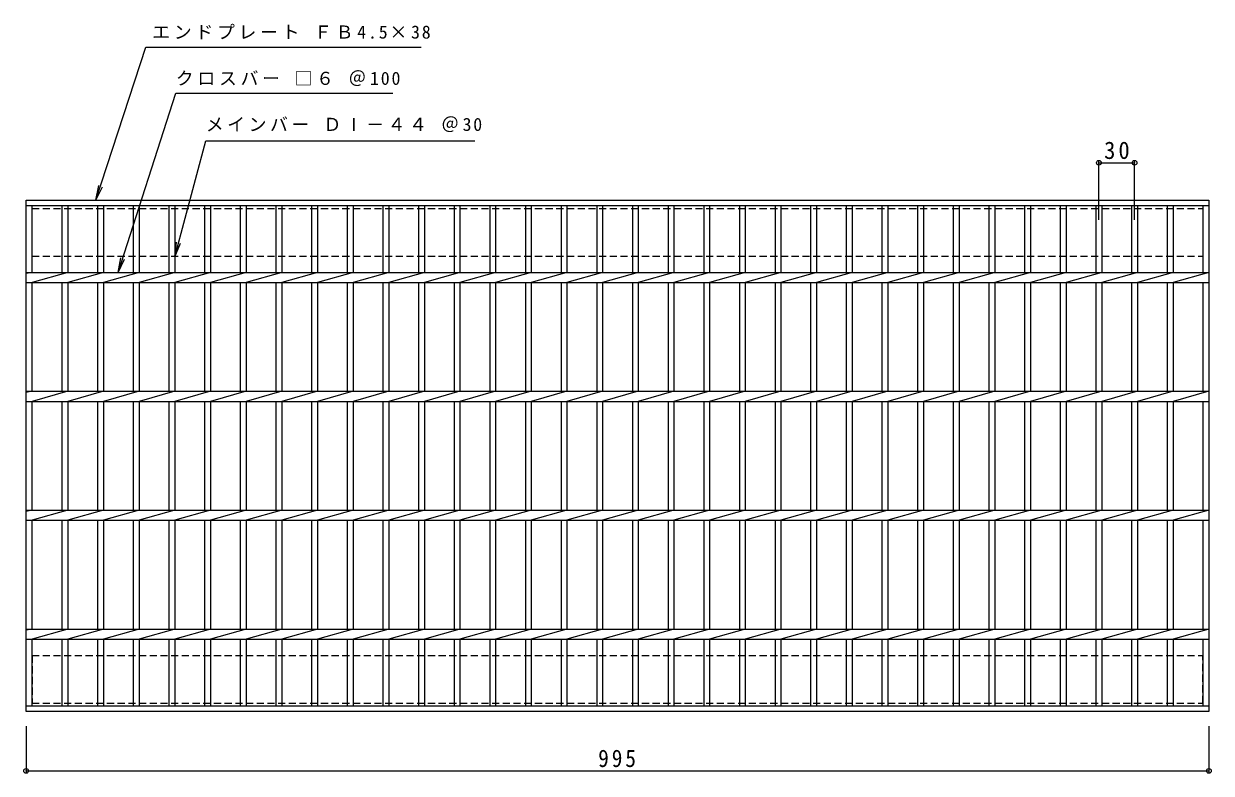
# Model space of a CAD drawing. Units: millimetres, scale not verified. Extents: x -759 to 819, y -687 to 608.
# Drawn here: x -759 to 240, y -22 to 608 of the extents above; entities that cross this region are included whole.
import ezdxf

# ---------------------------------------------------------------- set-up
doc = ezdxf.new("R2010")
doc.units = ezdxf.units.MM
doc.header["$LTSCALE"] = 5
doc.header["$PDMODE"] = 32
doc.header["$PDSIZE"] = 4
doc.linetypes.add('DASHED1', pattern=[1.8, 1.2, -0.6])
for name, color, linetype, lineweight in [('B-1', 2, 'Continuous', 9), ('B-2', 3, 'Continuous', 9), ('B-4', 7, 'Continuous', 9)]:
    doc.layers.add(name, color=color, linetype=linetype, lineweight=lineweight)
doc.styles.add('ＭＳ ゴシック', font='')
doc.styles.get('ＭＳ ゴシック').set_extended_font_data('MS Gothic')

msp = doc.modelspace()

# ---------------------------------------------------------------- linework, layer by layer
at = {"layer": 'B-1', "linetype": 'DASHED1'}
for p, q in [((-751.622, 452.645), (233.378, 452.645)), ((-751.622, 412.645), (-751.622, 452.645)), ((233.378, 452.645), (233.378, 412.645)), ((-751.622, 412.645), (233.378, 412.645)), ((-751.622, 76.645), (-751.622, 36.645)), ((-751.622, 76.645), (233.378, 76.645)), ((233.378, 36.645), (233.378, 76.645)), ((-751.622, 36.645), (233.378, 36.645))]:
    msp.add_line(p, q, dxfattribs=at)
at = {"layer": 'B-2'}
for p, q in [((-756.622, 29.645), (-756.622, 459.645)), ((-756.622, 459.645), (238.378, 459.645)), ((238.378, 459.645), (238.378, 29.645)), ((-756.622, 455.145), (238.378, 455.145)), ((-751.621, 398.884), (-751.621, 455.145)), ((-726.621, 455.145), (-726.621, 398.884)), ((-721.622, 455.145), (-721.622, 398.884)), ((-696.621, 455.145), (-696.621, 398.884)), ((-691.621, 455.145), (-691.621, 398.884)), ((-666.622, 455.145), (-666.622, 398.884)), ((-661.621, 455.145), (-661.621, 398.884)), ((-636.621, 455.145), (-636.621, 398.884)), ((-631.622, 455.145), (-631.622, 398.884)), ((-606.621, 455.145), (-606.621, 398.884)), ((-601.621, 455.145), (-601.621, 398.884)), ((-576.621, 455.145), (-576.621, 398.884)), ((-571.621, 455.145), (-571.621, 398.884)), ((-546.621, 455.145), (-546.621, 398.884)), ((-541.622, 455.145), (-541.622, 398.884)), ((-516.621, 455.145), (-516.621, 398.884)), ((-511.622, 455.145), (-511.622, 398.884)), ((-486.621, 455.145), (-486.621, 398.884)), ((-481.621, 455.145), (-481.621, 398.884)), ((-456.621, 455.145), (-456.621, 398.884)), ((-451.621, 455.145), (-451.621, 398.884)), ((-426.621, 455.145), (-426.621, 398.884)), ((-421.621, 455.145), (-421.621, 398.884)), ((-396.621, 455.145), (-396.621, 398.884)), ((-391.622, 455.145), (-391.622, 398.884)), ((-366.621, 455.145), (-366.621, 398.884)), ((-361.622, 455.145), (-361.622, 398.884)), ((-336.621, 455.145), (-336.621, 398.884)), ((-331.621, 455.145), (-331.621, 398.884)), ((-306.621, 455.145), (-306.621, 398.884)), ((-301.622, 455.145), (-301.622, 398.884)), ((-276.621, 455.145), (-276.621, 398.884)), ((-271.622, 455.145), (-271.622, 398.884)), ((-246.622, 455.145), (-246.622, 398.884)), ((-241.623, 455.145), (-241.623, 398.884)), ((-216.622, 455.145), (-216.622, 398.884)), ((-211.623, 455.145), (-211.623, 398.884)), ((-186.623, 455.145), (-186.623, 398.884)), ((-181.623, 455.145), (-181.623, 398.884)), ((-156.623, 455.145), (-156.623, 398.884)), ((-151.624, 455.145), (-151.624, 398.884)), ((-126.623, 455.145), (-126.623, 398.884)), ((-121.624, 455.145), (-121.624, 398.884)), ((-96.624, 455.145), (-96.624, 398.884)), ((-91.624, 455.145), (-91.624, 398.884)), ((-66.624, 455.145), (-66.624, 398.884)), ((-61.625, 455.145), (-61.625, 398.884)), ((-36.625, 455.145), (-36.625, 398.884)), ((-31.625, 455.145), (-31.625, 398.884)), ((-6.625, 455.145), (-6.625, 398.884)), ((-1.626, 455.145), (-1.626, 398.884)), ((23.375, 455.145), (23.375, 398.884)), ((28.374, 455.145), (28.374, 398.884)), ((53.374, 455.145), (53.374, 398.884)), ((58.374, 455.145), (58.374, 398.884)), ((83.374, 455.145), (83.374, 398.884)), ((88.373, 455.145), (88.373, 398.884)), ((113.373, 455.145), (113.373, 398.884)), ((118.373, 455.145), (118.373, 398.884)), ((143.373, 455.145), (143.373, 398.884)), ((148.372, 455.145), (148.372, 398.884)), ((173.373, 455.145), (173.373, 398.884)), ((178.372, 455.145), (178.372, 398.884)), ((203.372, 455.145), (203.372, 398.884)), ((208.372, 455.145), (208.372, 398.884)), ((233.379, 455.145), (233.379, 398.884)), ((-751.621, 398.884), (-756.622, 397.884)), ((-756.622, 398.884), (238.378, 398.884)), ((-756.622, 390.405), (238.378, 390.405)), ((-721.622, 398.884), (-751.621, 390.405)), ((-751.621, 298.884), (-751.621, 390.405)), ((-726.621, 390.405), (-726.621, 298.884)), ((-691.621, 398.884), (-721.622, 390.405)), ((-721.622, 390.405), (-721.622, 298.884)), ((-696.621, 390.405), (-696.621, 298.884)), ((-661.621, 398.884), (-691.621, 390.405)), ((-691.621, 390.405), (-691.621, 298.884)), ((-666.622, 390.405), (-666.622, 298.884)), ((-631.622, 398.884), (-661.621, 390.405)), ((-661.621, 390.405), (-661.621, 298.884)), ((-636.621, 390.405), (-636.621, 298.884)), ((-601.621, 398.884), (-631.622, 390.405)), ((-631.622, 390.405), (-631.622, 298.884)), ((-606.621, 390.405), (-606.621, 298.884)), ((-571.621, 398.884), (-601.621, 390.405)), ((-601.621, 390.405), (-601.621, 298.884)), ((-576.621, 390.405), (-576.621, 298.884)), ((-541.621, 398.884), (-571.621, 390.405)), ((-571.621, 390.405), (-571.621, 298.884)), ((-546.621, 390.405), (-546.621, 298.884)), ((-511.621, 398.884), (-541.622, 390.405)), ((-541.622, 390.405), (-541.622, 298.884)), ((-516.621, 390.405), (-516.621, 298.884)), ((-481.621, 398.884), (-511.622, 390.405)), ((-511.622, 390.405), (-511.622, 298.884)), ((-486.621, 390.405), (-486.621, 298.884)), ((-451.621, 398.884), (-481.621, 390.405)), ((-481.621, 390.405), (-481.621, 298.884)), ((-456.621, 390.405), (-456.621, 298.884)), ((-421.621, 398.884), (-451.621, 390.405)), ((-451.621, 390.405), (-451.621, 298.884)), ((-426.621, 390.405), (-426.621, 298.884)), ((-391.622, 398.884), (-421.621, 390.405)), ((-421.621, 390.405), (-421.621, 298.884)), ((-396.621, 390.405), (-396.621, 298.884)), ((-361.622, 398.884), (-391.622, 390.405)), ((-391.622, 390.405), (-391.622, 298.884)), ((-366.621, 390.405), (-366.621, 298.884)), ((-331.621, 398.884), (-361.622, 390.405)), ((-361.622, 390.405), (-361.622, 298.884)), ((-336.621, 390.405), (-336.621, 298.884)), ((-301.621, 398.884), (-331.621, 390.405)), ((-331.621, 390.405), (-331.621, 298.884)), ((-306.621, 390.405), (-306.621, 298.884)), ((-271.622, 398.884), (-301.622, 390.405)), ((-301.622, 390.405), (-301.622, 298.884)), ((-276.621, 390.405), (-276.621, 298.884)), ((-241.622, 398.884), (-271.622, 390.405)), ((-271.622, 390.405), (-271.622, 298.884)), ((-246.622, 390.405), (-246.622, 298.884)), ((-211.622, 398.884), (-241.623, 390.405)), ((-241.623, 390.405), (-241.623, 298.884)), ((-216.622, 390.405), (-216.622, 298.884)), ((-181.623, 398.884), (-211.623, 390.405)), ((-211.623, 390.405), (-211.623, 298.884)), ((-186.623, 390.405), (-186.623, 298.884)), ((-151.623, 398.884), (-181.623, 390.405)), ((-181.623, 390.405), (-181.623, 298.884)), ((-156.623, 390.405), (-156.623, 298.884)), ((-121.624, 398.884), (-151.624, 390.405)), ((-151.624, 390.405), (-151.624, 298.884)), ((-126.623, 390.405), (-126.623, 298.884)), ((-91.624, 398.884), (-121.624, 390.405)), ((-121.624, 390.405), (-121.624, 298.884)), ((-96.624, 390.405), (-96.624, 298.884)), ((-61.624, 398.884), (-91.624, 390.405)), ((-91.624, 390.405), (-91.624, 298.884)), ((-66.624, 390.405), (-66.624, 298.884)), ((-31.625, 398.884), (-61.625, 390.405)), ((-61.625, 390.405), (-61.625, 298.884)), ((-36.625, 390.405), (-36.625, 298.884)), ((-1.625, 398.884), (-31.625, 390.405)), ((-31.625, 390.405), (-31.625, 298.884)), ((-6.625, 390.405), (-6.625, 298.884)), ((28.374, 398.884), (-1.626, 390.405)), ((-1.626, 390.405), (-1.626, 298.884)), ((23.375, 390.405), (23.375, 298.884)), ((58.374, 398.884), (28.374, 390.405)), ((28.374, 390.405), (28.374, 298.884)), ((53.374, 390.405), (53.374, 298.884)), ((88.374, 398.884), (58.374, 390.405)), ((58.374, 390.405), (58.374, 298.884)), ((83.374, 390.405), (83.374, 298.884)), ((118.373, 398.884), (88.373, 390.405)), ((88.373, 390.405), (88.373, 298.884)), ((113.373, 390.405), (113.373, 298.884)), ((148.373, 398.884), (118.373, 390.405)), ((118.373, 390.405), (118.373, 298.884)), ((143.373, 390.405), (143.373, 298.884)), ((178.372, 398.884), (148.372, 390.405)), ((148.372, 390.405), (148.372, 298.884)), ((173.373, 390.405), (173.373, 298.884)), ((208.372, 398.884), (178.372, 390.405)), ((178.372, 390.405), (178.372, 298.884)), ((203.372, 390.405), (203.372, 298.884)), ((238.372, 398.884), (208.372, 390.405)), ((208.372, 390.405), (208.372, 298.884)), ((233.379, 390.405), (233.379, 298.884)), ((-751.621, 298.884), (-756.622, 297.884)), ((-756.622, 298.884), (238.378, 298.884)), ((-756.622, 290.405), (238.378, 290.405)), ((-721.622, 298.884), (-751.621, 290.405)), ((-751.621, 198.884), (-751.621, 290.405)), ((-726.621, 290.405), (-726.621, 198.884)), ((-691.621, 298.884), (-721.622, 290.405)), ((-721.622, 290.405), (-721.622, 198.884)), ((-696.621, 290.405), (-696.621, 198.884)), ((-661.621, 298.884), (-691.621, 290.405)), ((-691.621, 290.405), (-691.621, 198.884)), ((-666.622, 290.405), (-666.622, 198.884)), ((-631.622, 298.884), (-661.621, 290.405)), ((-661.621, 290.405), (-661.621, 198.884)), ((-636.621, 290.405), (-636.621, 198.884)), ((-601.621, 298.884), (-631.622, 290.405)), ((-631.622, 290.405), (-631.622, 198.884)), ((-606.621, 290.405), (-606.621, 198.884)), ((-571.621, 298.884), (-601.621, 290.405)), ((-601.621, 290.405), (-601.621, 198.884)), ((-576.621, 290.405), (-576.621, 198.884)), ((-541.621, 298.884), (-571.621, 290.405)), ((-571.621, 290.405), (-571.621, 198.884)), ((-546.621, 290.405), (-546.621, 198.884)), ((-511.621, 298.884), (-541.622, 290.405)), ((-541.622, 290.405), (-541.622, 198.884)), ((-516.621, 290.405), (-516.621, 198.884)), ((-481.621, 298.884), (-511.622, 290.405)), ((-511.622, 290.405), (-511.622, 198.884)), ((-486.621, 290.405), (-486.621, 198.884)), ((-451.621, 298.884), (-481.621, 290.405)), ((-481.621, 290.405), (-481.621, 198.884)), ((-456.621, 290.405), (-456.621, 198.884)), ((-421.621, 298.884), (-451.621, 290.405)), ((-451.621, 290.405), (-451.621, 198.884)), ((-426.621, 290.405), (-426.621, 198.884)), ((-391.622, 298.884), (-421.621, 290.405)), ((-421.621, 290.405), (-421.621, 198.884)), ((-396.621, 290.405), (-396.621, 198.884)), ((-361.622, 298.884), (-391.622, 290.405)), ((-391.622, 290.405), (-391.622, 198.884)), ((-366.621, 290.405), (-366.621, 198.884)), ((-331.621, 298.884), (-361.622, 290.405)), ((-361.622, 290.405), (-361.622, 198.884)), ((-336.621, 290.405), (-336.621, 198.884)), ((-301.621, 298.884), (-331.621, 290.405)), ((-331.621, 290.405), (-331.621, 198.884)), ((-306.621, 290.405), (-306.621, 198.884)), ((-271.622, 298.884), (-301.622, 290.405)), ((-301.622, 290.405), (-301.622, 198.884)), ((-276.621, 290.405), (-276.621, 198.884)), ((-241.622, 298.884), (-271.622, 290.405)), ((-271.622, 290.405), (-271.622, 198.884)), ((-246.622, 290.405), (-246.622, 198.884)), ((-211.622, 298.884), (-241.623, 290.405)), ((-241.623, 290.405), (-241.623, 198.884)), ((-216.622, 290.405), (-216.622, 198.884)), ((-181.623, 298.884), (-211.623, 290.405)), ((-211.623, 290.405), (-211.623, 198.884)), ((-186.623, 290.405), (-186.623, 198.884)), ((-151.623, 298.884), (-181.623, 290.405)), ((-181.623, 290.405), (-181.623, 198.884)), ((-156.623, 290.405), (-156.623, 198.884)), ((-121.624, 298.884), (-151.624, 290.405)), ((-151.624, 290.405), (-151.624, 198.884)), ((-126.623, 290.405), (-126.623, 198.884)), ((-91.624, 298.884), (-121.624, 290.405)), ((-121.624, 290.405), (-121.624, 198.884)), ((-96.624, 290.405), (-96.624, 198.884)), ((-61.624, 298.884), (-91.624, 290.405)), ((-91.624, 290.405), (-91.624, 198.884)), ((-66.624, 290.405), (-66.624, 198.884)), ((-31.625, 298.884), (-61.625, 290.405)), ((-61.625, 290.405), (-61.625, 198.884)), ((-36.625, 290.405), (-36.625, 198.884)), ((-1.625, 298.884), (-31.625, 290.405)), ((-31.625, 290.405), (-31.625, 198.884)), ((-6.625, 290.405), (-6.625, 198.884)), ((28.374, 298.884), (-1.626, 290.405)), ((-1.626, 290.405), (-1.626, 198.884)), ((23.375, 290.405), (23.375, 198.884)), ((58.374, 298.884), (28.374, 290.405)), ((28.374, 290.405), (28.374, 198.884)), ((53.374, 290.405), (53.374, 198.884)), ((88.374, 298.884), (58.374, 290.405)), ((58.374, 290.405), (58.374, 198.884)), ((83.374, 290.405), (83.374, 198.884)), ((118.373, 298.884), (88.373, 290.405)), ((88.373, 290.405), (88.373, 198.884)), ((113.373, 290.405), (113.373, 198.884)), ((148.373, 298.884), (118.373, 290.405)), ((118.373, 290.405), (118.373, 198.884)), ((143.373, 290.405), (143.373, 198.884)), ((178.372, 298.884), (148.372, 290.405)), ((148.372, 290.405), (148.372, 198.884)), ((173.373, 290.405), (173.373, 198.884)), ((208.372, 298.884), (178.372, 290.405)), ((178.372, 290.405), (178.372, 198.884)), ((203.372, 290.405), (203.372, 198.884)), ((238.372, 298.884), (208.372, 290.405)), ((208.372, 290.405), (208.372, 198.884)), ((233.379, 290.405), (233.379, 198.884)), ((-756.622, 198.884), (238.378, 198.884)), ((-751.621, 198.884), (-756.622, 197.884)), ((-756.622, 190.404), (238.378, 190.404)), ((-721.622, 198.884), (-751.621, 190.405)), ((-751.621, 98.884), (-751.621, 190.404)), ((-726.621, 190.404), (-726.621, 98.884)), ((-691.621, 198.884), (-721.622, 190.405)), ((-721.622, 190.404), (-721.622, 98.884)), ((-696.621, 190.404), (-696.621, 98.884)), ((-661.621, 198.884), (-691.621, 190.405)), ((-691.621, 190.404), (-691.621, 98.884)), ((-666.622, 190.404), (-666.622, 98.884)), ((-631.622, 198.884), (-661.621, 190.405)), ((-661.621, 190.404), (-661.621, 98.884)), ((-636.621, 190.404), (-636.621, 98.884)), ((-601.621, 198.884), (-631.622, 190.405)), ((-631.622, 190.404), (-631.622, 98.884)), ((-606.621, 190.404), (-606.621, 98.884)), ((-571.621, 198.884), (-601.621, 190.405)), ((-601.621, 190.404), (-601.621, 98.884)), ((-576.621, 190.404), (-576.621, 98.884)), ((-541.621, 198.884), (-571.621, 190.405)), ((-571.621, 190.404), (-571.621, 98.884)), ((-546.621, 190.404), (-546.621, 98.884)), ((-511.621, 198.884), (-541.622, 190.405)), ((-541.622, 190.404), (-541.622, 98.884)), ((-516.621, 190.404), (-516.621, 98.884)), ((-481.621, 198.884), (-511.622, 190.405)), ((-511.622, 190.404), (-511.622, 98.884)), ((-486.621, 190.404), (-486.621, 98.884)), ((-451.621, 198.884), (-481.621, 190.405)), ((-481.621, 190.404), (-481.621, 98.884)), ((-456.621, 190.404), (-456.621, 98.884)), ((-421.621, 198.884), (-451.621, 190.405)), ((-451.621, 190.404), (-451.621, 98.884)), ((-426.621, 190.404), (-426.621, 98.884)), ((-391.622, 198.884), (-421.621, 190.405)), ((-421.621, 190.404), (-421.621, 98.884)), ((-396.621, 190.404), (-396.621, 98.884)), ((-361.622, 198.884), (-391.622, 190.405)), ((-391.622, 190.404), (-391.622, 98.884)), ((-366.621, 190.404), (-366.621, 98.884)), ((-331.621, 198.884), (-361.622, 190.405)), ((-361.622, 190.404), (-361.622, 98.884)), ((-336.621, 190.404), (-336.621, 98.884)), ((-301.621, 198.884), (-331.621, 190.405)), ((-331.621, 190.404), (-331.621, 98.884)), ((-306.621, 190.404), (-306.621, 98.884)), ((-271.622, 198.884), (-301.622, 190.405)), ((-301.622, 190.404), (-301.622, 98.884)), ((-276.621, 190.404), (-276.621, 98.884)), ((-241.622, 198.884), (-271.622, 190.405)), ((-271.622, 190.404), (-271.622, 98.884)), ((-246.622, 190.404), (-246.622, 98.884)), ((-211.622, 198.884), (-241.623, 190.405)), ((-241.623, 190.404), (-241.623, 98.884)), ((-216.622, 190.404), (-216.622, 98.884)), ((-181.623, 198.884), (-211.623, 190.405)), ((-211.623, 190.404), (-211.623, 98.884)), ((-186.623, 190.404), (-186.623, 98.884)), ((-151.623, 198.884), (-181.623, 190.405)), ((-181.623, 190.404), (-181.623, 98.884)), ((-156.623, 190.404), (-156.623, 98.884)), ((-121.624, 198.884), (-151.624, 190.405)), ((-151.624, 190.404), (-151.624, 98.884)), ((-126.623, 190.404), (-126.623, 98.884)), ((-91.624, 198.884), (-121.624, 190.405)), ((-121.624, 190.404), (-121.624, 98.884)), ((-96.624, 190.404), (-96.624, 98.884)), ((-61.624, 198.884), (-91.624, 190.405)), ((-91.624, 190.404), (-91.624, 98.884)), ((-66.624, 190.404), (-66.624, 98.884)), ((-31.625, 198.884), (-61.625, 190.405)), ((-61.625, 190.404), (-61.625, 98.884)), ((-36.625, 190.404), (-36.625, 98.884)), ((-1.625, 198.884), (-31.625, 190.405)), ((-31.625, 190.404), (-31.625, 98.884)), ((-6.625, 190.404), (-6.625, 98.884)), ((28.374, 198.884), (-1.626, 190.405)), ((-1.626, 190.404), (-1.626, 98.884)), ((23.375, 190.404), (23.375, 98.884)), ((58.374, 198.884), (28.374, 190.405)), ((28.374, 190.404), (28.374, 98.884)), ((53.374, 190.404), (53.374, 98.884)), ((88.374, 198.884), (58.374, 190.405)), ((58.374, 190.404), (58.374, 98.884)), ((83.374, 190.404), (83.374, 98.884)), ((118.373, 198.884), (88.373, 190.405)), ((88.373, 190.404), (88.373, 98.884)), ((113.373, 190.404), (113.373, 98.884)), ((148.373, 198.884), (118.373, 190.405)), ((118.373, 190.404), (118.373, 98.884)), ((143.373, 190.404), (143.373, 98.884)), ((178.372, 198.884), (148.372, 190.405)), ((148.372, 190.404), (148.372, 98.884)), ((173.373, 190.404), (173.373, 98.884)), ((208.372, 198.884), (178.372, 190.405)), ((178.372, 190.404), (178.372, 98.884)), ((203.372, 190.404), (203.372, 98.884)), ((238.372, 198.884), (208.372, 190.405)), ((208.372, 190.404), (208.372, 98.884)), ((233.379, 190.404), (233.379, 98.884)), ((-751.621, 98.884), (-756.622, 97.884)), ((-756.622, 98.884), (238.378, 98.884)), ((-756.622, 90.404), (238.378, 90.404)), ((-721.622, 98.884), (-751.621, 90.404)), ((-751.621, 34.145), (-751.621, 90.404)), ((-726.621, 90.404), (-726.621, 34.145)), ((-691.621, 98.884), (-721.622, 90.404)), ((-721.622, 90.404), (-721.622, 34.145)), ((-696.621, 90.404), (-696.621, 34.145)), ((-661.621, 98.884), (-691.621, 90.404)), ((-691.621, 90.404), (-691.621, 34.145)), ((-666.622, 90.404), (-666.622, 34.145)), ((-631.622, 98.884), (-661.621, 90.404)), ((-661.621, 90.404), (-661.621, 34.145)), ((-636.621, 90.404), (-636.621, 34.145)), ((-601.621, 98.884), (-631.622, 90.404)), ((-631.622, 90.404), (-631.622, 34.145)), ((-606.621, 90.404), (-606.621, 34.145)), ((-571.621, 98.884), (-601.621, 90.404)), ((-601.621, 90.404), (-601.621, 34.145)), ((-576.621, 90.404), (-576.621, 34.145)), ((-541.621, 98.884), (-571.621, 90.404)), ((-571.621, 90.404), (-571.621, 34.145)), ((-546.621, 90.404), (-546.621, 34.145)), ((-511.621, 98.884), (-541.622, 90.404)), ((-541.622, 90.404), (-541.622, 34.145)), ((-516.621, 90.404), (-516.621, 34.145)), ((-481.621, 98.884), (-511.622, 90.404)), ((-511.622, 90.404), (-511.622, 34.145)), ((-486.621, 90.404), (-486.621, 34.145)), ((-451.621, 98.884), (-481.621, 90.404)), ((-481.621, 90.404), (-481.621, 34.145)), ((-456.621, 90.404), (-456.621, 34.145)), ((-421.621, 98.884), (-451.621, 90.404)), ((-451.621, 90.404), (-451.621, 34.145)), ((-426.621, 90.404), (-426.621, 34.145)), ((-391.622, 98.884), (-421.621, 90.404)), ((-421.621, 90.404), (-421.621, 34.145)), ((-396.621, 90.404), (-396.621, 34.145)), ((-361.622, 98.884), (-391.622, 90.404)), ((-391.622, 90.404), (-391.622, 34.145)), ((-366.621, 90.404), (-366.621, 34.145)), ((-331.621, 98.884), (-361.622, 90.404)), ((-361.622, 90.404), (-361.622, 34.145)), ((-336.621, 90.404), (-336.621, 34.145)), ((-301.621, 98.884), (-331.621, 90.404)), ((-331.621, 90.404), (-331.621, 34.145)), ((-306.621, 90.404), (-306.621, 34.145)), ((-271.622, 98.884), (-301.622, 90.404)), ((-301.622, 90.404), (-301.622, 34.145)), ((-276.621, 90.404), (-276.621, 34.145)), ((-241.622, 98.884), (-271.622, 90.404)), ((-271.622, 90.404), (-271.622, 34.145)), ((-246.622, 90.404), (-246.622, 34.145)), ((-211.622, 98.884), (-241.623, 90.404)), ((-241.623, 90.404), (-241.623, 34.145)), ((-216.622, 90.404), (-216.622, 34.145)), ((-181.623, 98.884), (-211.623, 90.404)), ((-211.623, 90.404), (-211.623, 34.145)), ((-186.623, 90.404), (-186.623, 34.145)), ((-151.623, 98.884), (-181.623, 90.404)), ((-181.623, 90.404), (-181.623, 34.145)), ((-156.623, 90.404), (-156.623, 34.145)), ((-121.624, 98.884), (-151.624, 90.404)), ((-151.624, 90.404), (-151.624, 34.145)), ((-126.623, 90.404), (-126.623, 34.145)), ((-91.624, 98.884), (-121.624, 90.404)), ((-121.624, 90.404), (-121.624, 34.145)), ((-96.624, 90.404), (-96.624, 34.145)), ((-61.624, 98.884), (-91.624, 90.404)), ((-91.624, 90.404), (-91.624, 34.145)), ((-66.624, 90.404), (-66.624, 34.145)), ((-31.625, 98.884), (-61.625, 90.404)), ((-61.625, 90.404), (-61.625, 34.145)), ((-36.625, 90.404), (-36.625, 34.145)), ((-1.625, 98.884), (-31.625, 90.404)), ((-31.625, 90.404), (-31.625, 34.145)), ((-6.625, 90.404), (-6.625, 34.145)), ((28.374, 98.884), (-1.626, 90.404)), ((-1.626, 90.404), (-1.626, 34.145)), ((23.375, 90.404), (23.375, 34.145)), ((58.374, 98.884), (28.374, 90.404)), ((28.374, 90.404), (28.374, 34.145)), ((53.374, 90.404), (53.374, 34.145)), ((88.374, 98.884), (58.374, 90.404)), ((58.374, 90.404), (58.374, 34.145)), ((83.374, 90.404), (83.374, 34.145)), ((118.373, 98.884), (88.373, 90.404)), ((88.373, 90.404), (88.373, 34.145)), ((113.373, 90.404), (113.373, 34.145)), ((148.373, 98.884), (118.373, 90.404)), ((118.373, 90.404), (118.373, 34.145)), ((143.373, 90.404), (143.373, 34.145)), ((178.372, 98.884), (148.372, 90.404)), ((148.372, 90.404), (148.372, 34.145)), ((173.373, 90.404), (173.373, 34.145)), ((208.372, 98.884), (178.372, 90.404)), ((178.372, 90.404), (178.372, 34.145)), ((203.372, 90.404), (203.372, 34.145)), ((238.372, 98.884), (208.372, 90.404)), ((208.372, 90.404), (208.372, 34.145)), ((233.379, 90.404), (233.379, 34.145)), ((238.378, 34.145), (-756.622, 34.145)), ((238.378, 29.645), (-756.622, 29.645))]:
    msp.add_line(p, q, dxfattribs=at)
at = {"layer": 'B-4'}
for p, q in [((-679.122, 398.884), (-630.687, 549.645)), ((-630.687, 549.645), (-448.187, 549.645)), ((-631.622, 412.014), (-605.462, 509.645)), ((-605.462, 509.645), (-379.212, 509.645)), ((145.873, 443.188), (145.873, 492.61)), ((145.873, 491.11), (175.872, 491.11)), ((175.872, 443.188), (175.872, 492.61)), ((-697.858, 459.645), (-695.555, 471.931)), ((-697.858, 459.645), (-692.453, 470.916)), ((-631.622, 412.014), (-629.99, 424.408)), ((-631.622, 412.014), (-626.838, 423.563)), ((-679.122, 398.884), (-676.884, 411.182)), ((-679.122, 398.884), (-673.778, 410.184)), ((-756.622, 17.145), (-756.622, -21.855)), ((238.378, 17.145), (238.378, -21.855)), ((-756.622, -20.355), (238.378, -20.355))]:
    msp.add_line(p, q, dxfattribs=at)
msp.add_lwpolyline([(-697.858, 459.645), (-655.786, 588.237), (-424.285, 588.237)], dxfattribs=at)
for p in [(145.873, 491.11), (175.872, 491.11), (-756.622, -20.355), (238.378, -20.355)]:
    msp.add_point(p, dxfattribs=at)

# ---------------------------------------------------------------- texts
at = {"layer": 'B-4', "char_height": 11, "attachment_point": 7, "style": 'ＭＳ ゴシック'}
for s, insert in [('\\T1.21;エンドプレート\\~ＦＢ4.5×38', (-650.535, 594.951)), ('\\T1.21;クロスバー\\~□６\\~＠100', (-630.687, 555.634)), ('\\T1.2;メインバー\\~ＤⅠ－４４\\~＠30', (-605.462, 516.88))]:
    msp.add_mtext(s, dxfattribs=dict(at, insert=insert))
at = {"layer": 'B-4', "color": 2, "char_height": 14.66, "attachment_point": 7, "style": 'ＭＳ ゴシック'}
for s, insert in [('\\T1.27;\\W0.95;30', (150.248, 494.11)), ('\\T1.27;\\W0.9;995', (-275.372, -17.355))]:
    msp.add_mtext(s, dxfattribs=dict(at, insert=insert))

doc.saveas('drawing.dxf')
